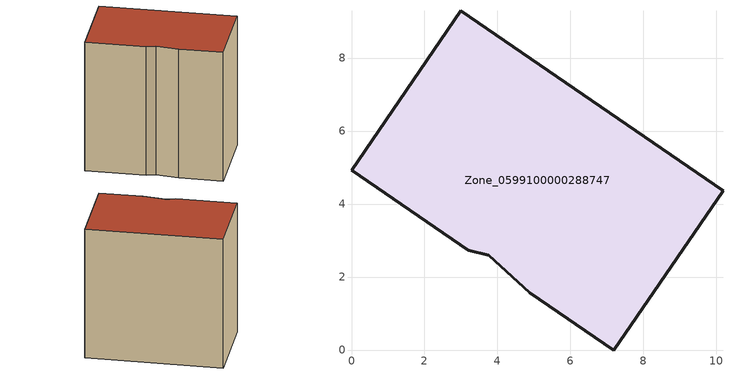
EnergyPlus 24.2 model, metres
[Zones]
Zone_0599100000288747
 floor ground (C_G): 7.19,0 4.89,1.57 3.77,2.6 3.19,2.73 0,4.92 3,9.29 10.18,4.37 z0
 wall outside (C_F): 7.19,0 10.18,4.37 3,9.29 0,4.92 3.19,2.73 3.77,2.6 4.89,1.57 7.19,0 z0:8.84
 roof outside (C_R): 4.89,1.57 7.19,0 10.18,4.37 3,9.29 0,4.92 3.19,2.73 3.77,2.6 z8.84
[BUILDING]
Pand.0599100000288747: North Axis=0; Terrain=City; Loads Convergence Tolerance Value=0.04; Temperature Convergence Tolerance Value=0.4; Solar Distribution=FullExterior; Maximum Number of Warmup Days=25; Minimum Number of Warmup Days=1
[Site:Location]
Rotterdam.The.Hague.AP_ZH_NLD Design_Conditions: Latitude=51.96; Longitude=4.45; Time Zone=1; Elevation=-4.5
[SITE:GROUNDTEMPERATURE:BUILDINGSURFACE]
18, 18, 18, 18, 18, 18, 18, 18, 18, 18, 18, 18
[MATERIAL] Thermal Absorptance=0.9; Solar Absorptance=0.7; Visible Absorptance=0.7
Name | Roughness | Thickness | Conductivity | Density | Specific Heat
G.TC.1946 | MediumSmooth | 0.15 | 1 | 540 | 1210
F.TC.1946 | Rough | 0.3 | 0.857143 | 1920 | 840
R.TC.1946 | MediumRough | 0.2 | 0.909091 | 1500 | 1000
[CONSTRUCTION]
C_G: G.TC.1946
C_F: F.TC.1946
C_R: R.TC.1946
[ZONE]
Zone_0599100000288747: Type=1; Multiplier=1; Ceiling Height=Autocalculate; Volume=Autocalculate; Floor Area=autocalculate; Part of Total Floor Area=Yes
[ZONEINFILTRATION:DESIGNFLOWRATE]
Infil_Zone_0599100000288747: Zone or ZoneList or Space or SpaceList=Zone_0599100000288747; Schedule=AlwaysOn; Design Flow Rate Calculation Method=Flow/Area; Flow Rate per Floor Area=0.003; Constant Term Coefficient=1; Temperature Term Coefficient=0; Velocity Term Coefficient=0; Velocity Squared Term Coefficient=0
[HVACTEMPLATE:ZONE:IDEALLOADSAIRSYSTEM]
Zone_0599100000288747: Maximum Heating Supply Air Temperature=50; Minimum Cooling Supply Air Temperature=13; Maximum Heating Supply Air Humidity Ratio=0.0156; Minimum Cooling Supply Air Humidity Ratio=0.0077; Heating Limit=NoLimit; Cooling Limit=NoLimit; Dehumidification Control Type=ConstantSensibleHeatRatio; Cooling Sensible Heat Ratio=0.7; Dehumidification Setpoint=60; Humidification Control Type=None; Humidification Setpoint=30; Outdoor Air Method=None; Outdoor Air Flow Rate per Person=0.00944; Outdoor Air Flow Rate per Zone Floor Area=0; Outdoor Air Flow Rate per Zone=0; Demand Controlled Ventilation Type=None; Outdoor Air Economizer Type=NoEconomizer; Heat Recovery Type=None; Sensible Heat Recovery Effectiveness=0.7; Latent Heat Recovery Effectiveness=0.65
[ZONECONTROL:THERMOSTAT]
ThermostatControl_Zone_0599100000288747: Zone or ZoneList=Zone_0599100000288747; Control Type Schedule=DualSetpointControlType; Control 1=Thermostat_Zone_0599100000288747; Temperature Difference Between Cutout And Setpoint=0
[THERMOSTATSETPOINT:DUALSETPOINT]
Thermostat_Zone_0599100000288747: Heating Setpoint Temperature Schedule=HeatingSetpoint_Zone_0599100000288747; Cooling Setpoint Temperature Schedule=CoolingSetpoint_Zone_0599100000288747
[SCHEDULE:COMPACT]
HeatingSetpoint_Zone_0599100000288747: Through: 12/31, For: AllDays, Until: 24:00, 21
CoolingSetpoint_Zone_0599100000288747: Through: 12/31, For: AllDays, Until: 24:00, 24
DualSetpointControlType: Through: 12/31, For: AllDays, Until: 24:00, 4
AlwaysOn: Through: 12/31, For: AllDays, Until: 24:00, 1
